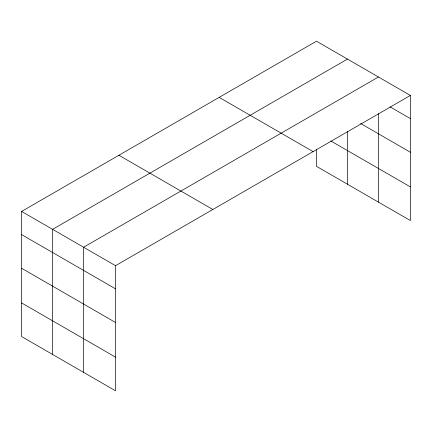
<?xml version="1.0" encoding="UTF-8"?>
<svg xmlns="http://www.w3.org/2000/svg" width="432" height="432" viewBox="0 0 432 432"><rect width="100%" height="100%" fill="white"/><g stroke="black" fill="none" stroke-linecap="round" stroke-linejoin="round"><path stroke-width="0.65" d="M21.6 211.437L115.538 265.675L115.538 390.798L21.6 336.566L21.6 211.437L316.462 41.202L410.4 95.434L410.4 220.563L316.462 166.325L316.462 149.504M347.463 59.098L52.601 229.338L52.601 354.461M378.464 76.993L83.597 247.234L83.597 372.362M115.538 265.675L410.4 95.434M390.074 106.871L410.4 118.606M360.666 123.536L410.4 152.253M330.815 140.967L410.4 186.916M219.159 97.378L313.097 151.61M118.903 155.261L212.841 209.493M21.6 234.614L115.538 288.846M21.6 268.256L115.538 322.488M21.6 302.924L115.538 357.156M378.464 113.627L378.464 202.122M347.463 131.247L347.463 184.226"/></g></svg>
